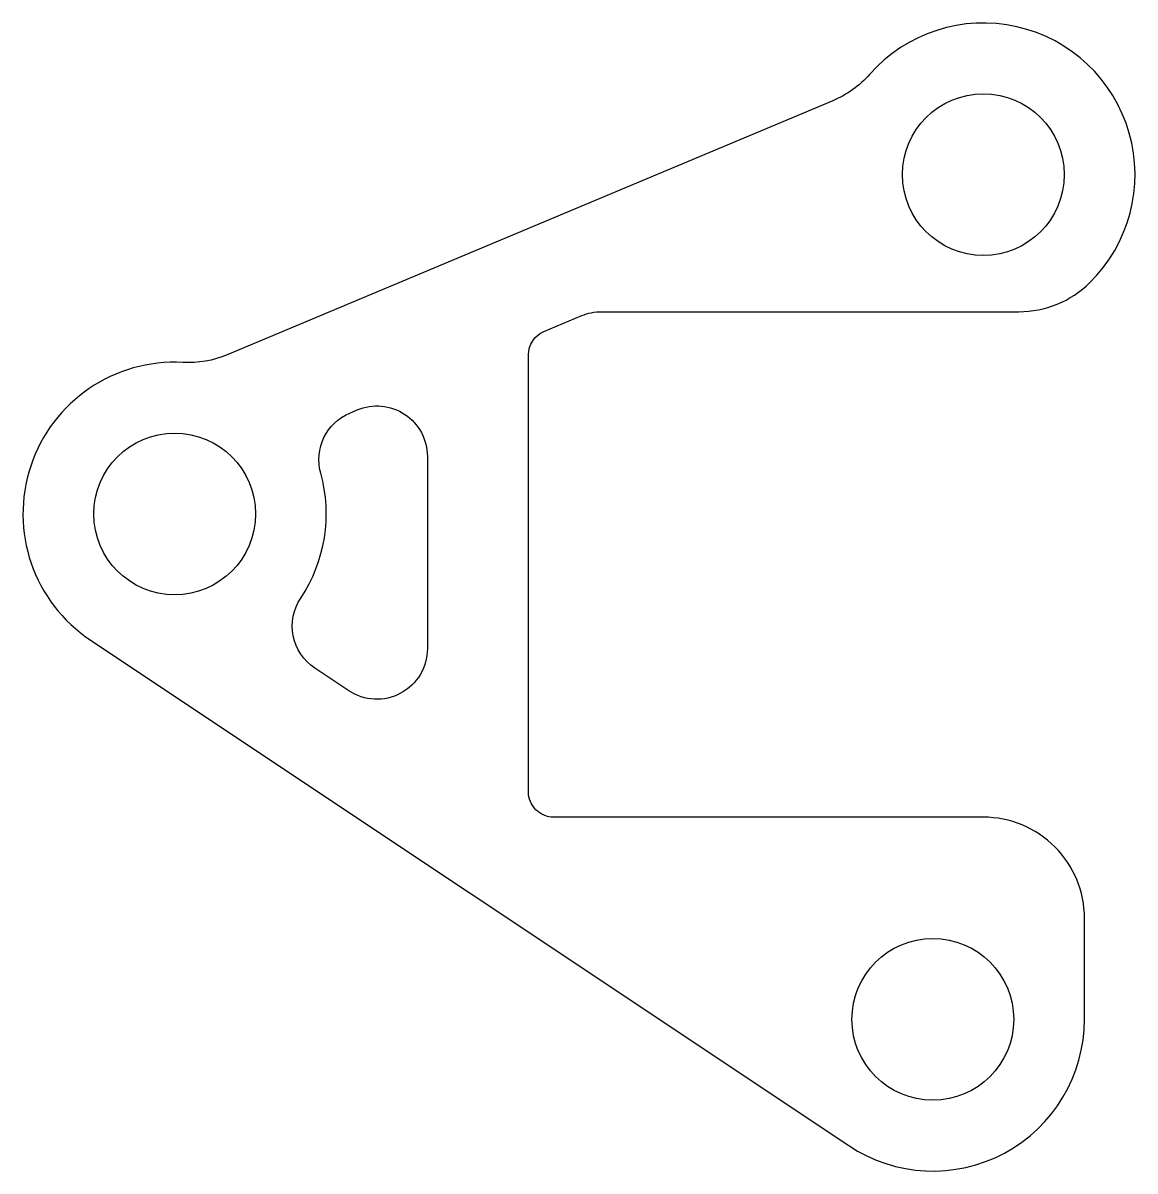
# Model space of a CAD drawing. Header units: millimetres. Extents: x -160.5 to -138.5, y -12 to 10.7.
import ezdxf

# ---------------------------------------------------------------- set-up
doc = ezdxf.new("R2010")
doc.units = ezdxf.units.MM
doc.layers.get('0').update_dxf_attribs({"linetype": 'CONTINUOUS'})

msp = doc.modelspace()

# ---------------------------------------------------------------- linework, layer by layer
for points in [[(-144.164, -11.496, 0.599022), (-139.5, -9), (-139.5, -7, 0.414214), (-141.5, -5), (-150, -5, -0.414214), (-150.5, -4.5), (-150.5, 4.146, -0.30211), (-150.193, 4.608), (-149.444, 4.922, -0.099635), (-149.057, 5), (-140.798, 5, 0.196923), (-139.395, 5.575, 1.035894), (-143.75, 9.696, -0.113237), (-144.477, 9.175), (-156.457, 4.148, -0.113237), (-157.339, 3.996, 0.763123), (-159.164, -1.496)], [(-154.034, 2.996), (-153.887, 3.058, -0.535968), (-152.5, 2.136), (-152.5, -1.667, -0.599022), (-154.055, -2.499), (-154.726, -2.051, -0.414214), (-155.004, -0.664, 0.21835), (-154.61, 1.806, -0.377964)]]:
    msp.add_lwpolyline(points, format="xyb", close=True)
for centre in [(-141.5, 7.713), (-157.5, 1), (-142.5, -9)]:
    msp.add_circle(centre, 1.6)

doc.saveas('drawing.dxf')
